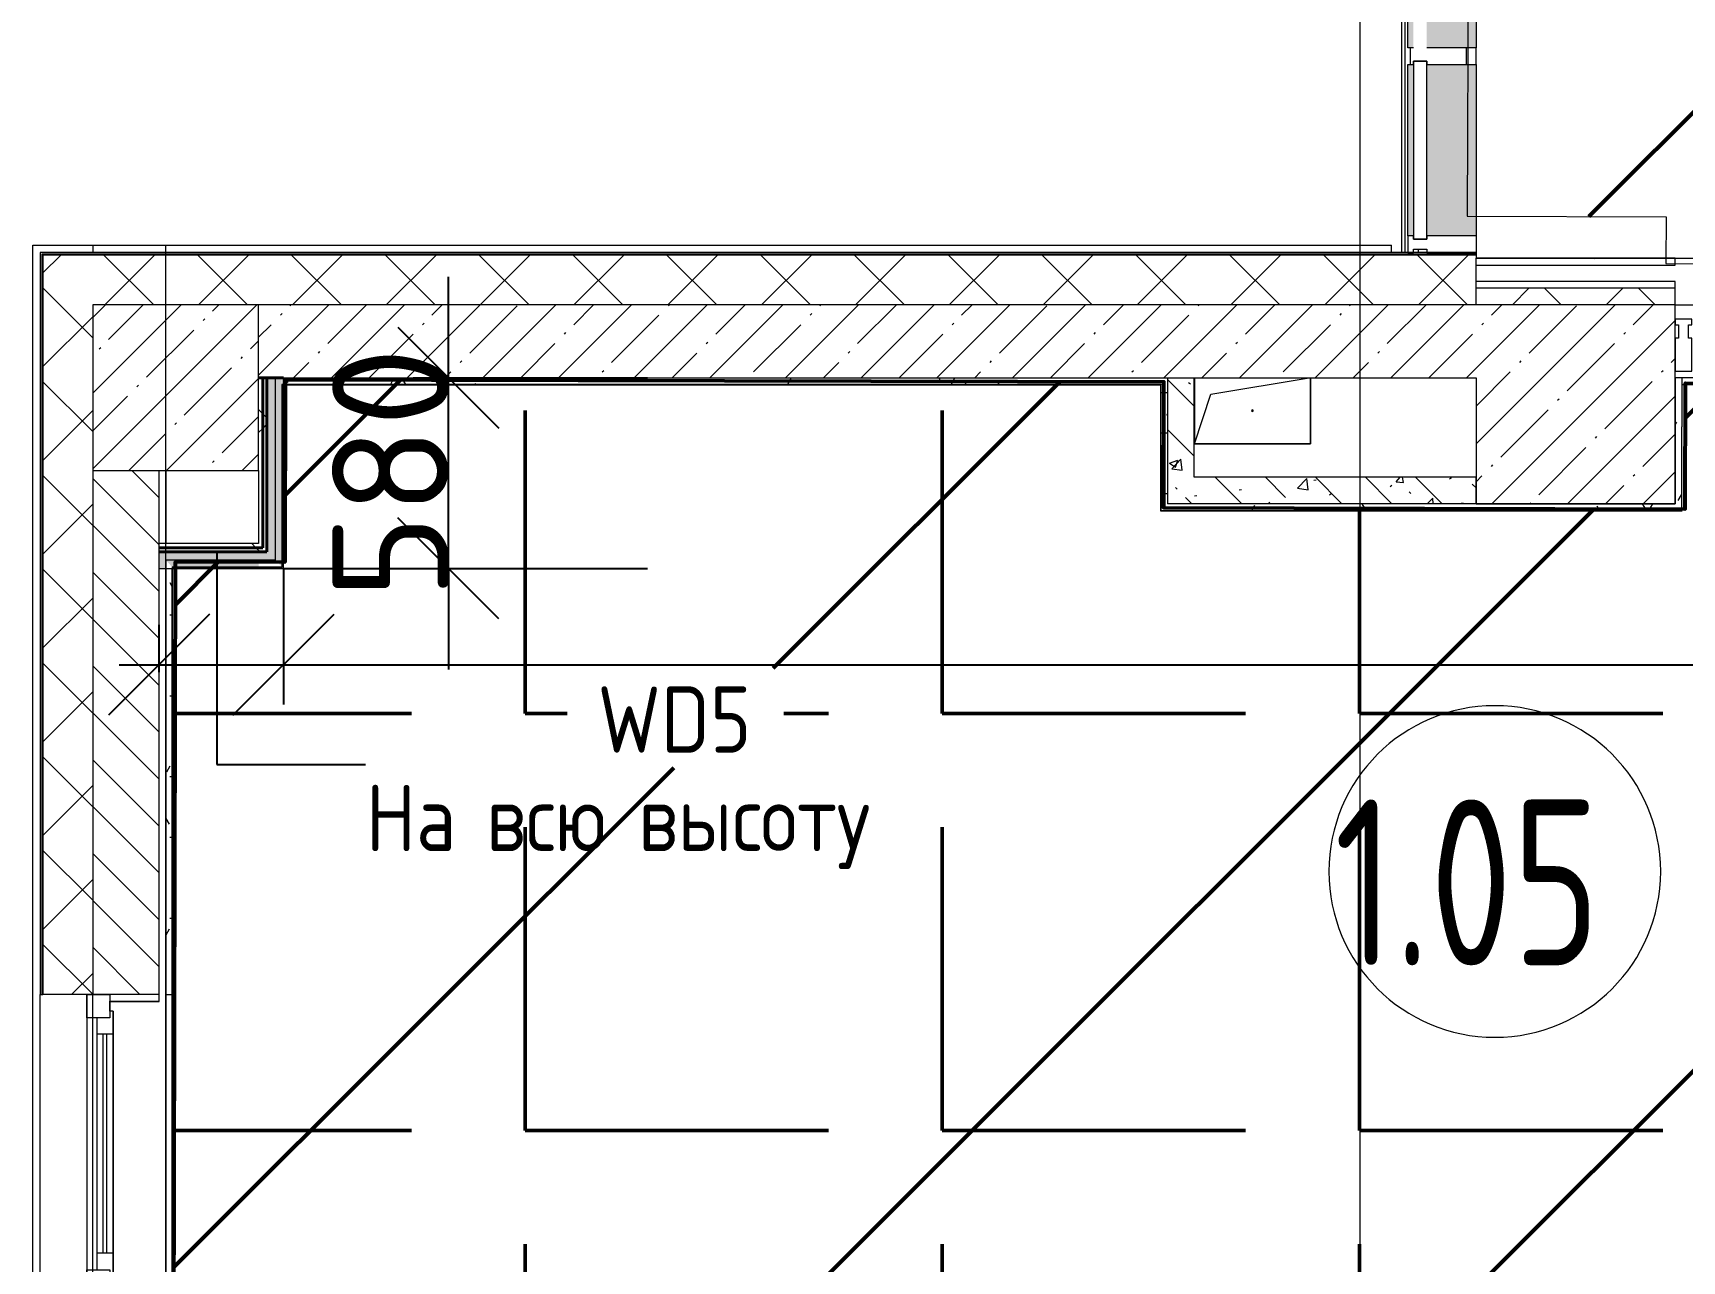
# Model space of a CAD drawing. Header units: millimetres. Extents: x -213547 to 415037, y -3642 to 106956.
# Drawn here: x -225 to 4745, y 12180 to 15884 of the extents above; entities that cross this region are included whole.
import ezdxf

# ---------------------------------------------------------------- set-up
doc = ezdxf.new("R2010")
doc.units = ezdxf.units.MM
for name, color, linetype, lineweight in [('1)CF2', 3, 'Continuous', 30), ('10)FK4', 3, 'Continuous', 50), ('1140 Монтаж CF17', 40, 'Continuous', 50), ('5.5) Перег WD5', 3, 'Continuous', 40), ('965 СКБ CF2', 5, 'Continuous', 50), ('A-AREA-BNDY', 7, 'Continuous', 5), ('A-AREA-IDEN', 7, 'Continuous', 9), ('A-FLOR', 7, 'Continuous', 9), ('A-GENM', 7, 'Continuous', 9), ('A-GLAZ', 7, 'Continuous', 9), ('A-GLAZ-1', 7, 'Continuous', 5), ('A-GLAZ-CURT', 7, 'Continuous', 9), ('A-GLAZ-CURT-2', 7, 'Continuous', 20), ('A-GLAZ-CWMG', 7, 'Continuous', 9), ('A-GLAZ-CWMG-1', 7, 'Continuous', 20), ('A-WALL', 7, 'Continuous', 5), ('I-WALL', 7, 'Continuous', 5), ('S-COLS', 7, 'Continuous', 9), ('S-COLS-1', 7, 'Continuous', 5), ('Оси', 7, 'Continuous', 9)]:
    doc.layers.add(name, color=color, linetype=linetype, lineweight=lineweight)
doc.layers.add('A-WALL-1', color=9, linetype='Continuous', lineweight=5, true_color=0x808080)
doc.layers.add('A-WALL-FNSH-1', color=9, linetype='Continuous', lineweight=5, true_color=0x808080)
doc.styles.add('GOST Common_1', font='', dxfattribs={"width": 0.9, "height": 250})
doc.styles.add('ISOCPEUR_1', font='isocpeur.ttf', dxfattribs={"height": 350})
doc.styles.add('ISOCPEUR_4', font='isocpeur.ttf', dxfattribs={"width": 0.9, "height": 1000})
doc.styles.add('СПДС', font='ГОСТ тип А.ttf', dxfattribs={"width": 0.9})
doc.styles.get('GOST Common_1').set_extended_font_data('GOST Common')
doc.dimstyles.new('ISO-2_0_0_9К_Средний_округл2', dxfattribs={"dimscale": 304.8, "dimtxt": 199.196235, "dimasz": 0.492126, "dimexe": 0.393701, "dimexo": 0, "dimgap": 0, "dimtad": 1, "dimdec": 0, "dimrnd": 10, "dimzin": 0, "dimdsep": 46, "dimtxsty": 'ISOCPEUR_1', "dimblk1": 'OBLIQUE', "dimblk2": 'OBLIQUE', "dimsah": 1, "dimcen": 0.09, "dimdle": 0.393701, "dimazin": 0, "dimtfac": 1, "dimtdec": 4, "dimtix": 1, "dimtmove": 0, "dimatfit": 3, "dimfxl": 1, "dimtvp": 1, "dimtolj": 1, "dimtzin": 0, "dimarcsym": 2})
doc.dimstyles.new('ISO-2_0_0_9К_Средний_округл2_1', dxfattribs={"dimscale": 304.8, "dimtxt": 995.981176, "dimasz": 2.46063, "dimexe": 1.968504, "dimexo": 0, "dimgap": 0, "dimtad": 1, "dimdec": 0, "dimrnd": 10, "dimzin": 0, "dimdsep": 46, "dimtxsty": 'ISOCPEUR_4', "dimblk1": 'OBLIQUE', "dimblk2": 'OBLIQUE', "dimsah": 1, "dimcen": 0.09, "dimdle": 1.968504, "dimazin": 0, "dimtfac": 1, "dimtdec": 4, "dimtix": 1, "dimtmove": 0, "dimatfit": 3, "dimfxl": 1, "dimtvp": 1, "dimtolj": 1, "dimtzin": 0, "dimarcsym": 2})
pattern_1 = [(45, (64.7, -136.06), (-141.4214, 141.4214), []), (135, (64.7, -136.06), (-141.4214, -141.4214), [])]
pattern_2 = [(45, (64.7, -136.06), (-114.0493, 114.0493), []), (45, (178.75, -136.06), (-114.0493, 114.0493), [201.612, -40.322, 6.706, -33.617])]
pattern_3 = [(135, (64.7, -136.06), (-150.8683, -150.8683), [213.36, -35.56, 7.112, -35.56]), (135, (64.7, 14.71), (-150.8683, -150.8683), []), (50, (64.7, -136.06), (255.0577, -22.3145), [26.67, -293.37]), (355, (64.7, -136.06), (-49.3404, 267.479), [21.336, -234.696]), (100.451, (85.96, -137.92), (205.7195, 245.1636), [22.666, -249.326]), (46.184, (64.7, -64.94), (379.511, -58.86), [40.005, -440.055]), (96.636, (96.33, -69.85), (332.363, 346.399), [33.999, -373.989]), (351.184, (64.7, -64.94), (332.367, 346.395), [32.004, -352.044]), (21, (100.26, -82.72), (212.2602, -143.171), [26.67, -293.37]), (326, (100.26, -82.72), (86.5224, 257.8632), [21.336, -234.696]), (71.451, (117.95, -94.65), (298.784, 114.69), [22.666, -249.326]), (37.5, (64.7, -136.06), (4.32385, 118.3775), [6.706, -225.146, 6.706, -231.546, -235.585]), (37.5, (64.7, -136.06), (4.32385, 118.3775), [-470.103, 6.706, -228.879]), (7.5, (64.7, -136.06), (93.5476, 140.2533), [6.706, -129.134, 6.706, -219.812, -89.789]), (7.5, (64.7, -136.06), (93.5476, 140.2533), [-362.356, 6.706, -83.083]), (327.5, (-14.6, -136.06), (189.82734, -8.0202), [6.706, -82.194, 6.706, -270.662, -368.046]), (327.5, (-14.6, -136.06), (189.82734, -8.0202), [-366.268, 6.706, -361.34]), (317.5, (-50.16, -136.06), (207.3811, 35.5976), [6.706, -108.864, 6.706, -177.495, -261.366]), (317.5, (-50.16, -136.06), (207.3811, 35.5976), [-299.771, 6.706, -254.66])]
pattern_4 = [(0, (64.7, -136.06), (243.84, 60.96), [20.117, -162.763, 20.117, -162.763, -975.36]), (0, (64.7, -136.06), (243.84, 60.96), [-365.76, 20.117, -345.643, 20.117, -162.763, -426.72]), (0, (64.7, -136.06), (243.84, 60.96), [-914.4, 20.117, -101.803, 20.117, -284.683]), (120, (156.14, -105.58), (-174.7129, 180.69163), [20.117, -162.763, 20.117, -162.763, -975.36]), (120, (156.14, -105.58), (-174.7129, 180.69163), [-365.76, 20.117, -345.643, 20.117, -162.763, -426.72]), (120, (156.14, -105.58), (-174.7129, 180.69163), [-914.4, 20.117, -101.803, 20.117, -284.683]), (240, (186.62, 16.34), (-69.1271, -241.65163), [20.117, -162.763, 20.117, -162.763, -975.36]), (240, (186.62, 16.34), (-69.1271, -241.65163), [-365.76, 20.117, -345.643, 20.117, -162.763, -426.72]), (240, (186.62, 16.34), (-69.1271, -241.65163), [-914.4, 20.117, -101.803, 20.117, -284.683])]
pattern_5 = [(45, (64.7, -136.06), (-212.132, 212.132), []), (135, (64.7, -136.06), (-212.132, -212.132), [])]

# ---------------------------------------------------------------- blocks, each defined once
blk = doc.blocks.new('Системная панель - Стекло - 40мм-23998915-Объем проектирования 1 этажа')
at = {"layer": 'A-GLAZ-CURT-2'}
for p, q in [((268.5, 40), (-268.5, 40)), ((-268.5, 40), (-268.5, 0)), ((-268.5, 0), (268.5, 0)), ((268.5, 0), (268.5, 40))]:
    blk.add_line(p, q, dxfattribs=at)
blk = doc.blocks.new('Прямоугольный импост - Импост структурный с накладкой - 190мм-23188488-Объем проектирования 1 этажа')
at = {"layer": 'A-GLAZ-CWMG-1'}
for p, q in [((-50, 0), (-50, 17)), ((-50, 17), (0, 17)), ((-40, 0), (-50, 0)), ((-40, -40), (-40, 0)), ((0, 0), (-10, 0)), ((-10, 0), (-10, -40)), ((0, 17), (0, 0)), ((-50, -190), (-50, -40)), ((-50, -40), (-40, -40)), ((-10, -40), (0, -40)), ((0, -40), (0, -190)), ((0, -190), (-50, -190))]:
    blk.add_line(p, q, dxfattribs=at)
blk = doc.blocks.new('Прямоугольный импост - Импост структурный с накладкой - 190мм-23190188-Объем проектирования 1 этажа')
at = {"layer": 'A-GLAZ-CWMG'}
for points in [[(3861.1, 15408.1), (3871.1, 15408.1), (3871.1, 15925.1), (3854.1, 15925.1), (3854.1, 15408.1)], [(4031.1, 15408.1), (4061.1, 15408.1), (4060, 15925.1), (3911.1, 15925.1), (3911.1, 15408.1), (4006.1, 15408.1)]]:
    blk.add_hatch(color=256, dxfattribs=at).paths.add_polyline_path(points)
for p, q in [((3854.1, 15925.1), (3861.1, 15925.1)), ((3854.1, 15408.1), (3854.1, 15925.1)), ((4031.1, 15925.1), (4061.1, 15925.1)), ((4061.1, 15408.1), (4061.1, 15925.1))]:
    blk.add_line(p, q, dxfattribs=at)
blk = doc.blocks.new('BSC_Колонна _Прямоугольная - 500х500-V52-Объем проектирования 1 этажа')
at = {"layer": 'S-COLS-1'}
h = blk.add_hatch(dxfattribs=at)
h.set_pattern_fill('FP_78', color=256, style=0, pattern_type=2)
h.set_pattern_definition([(45, (-140, -14950), (-114.0493, 114.0493), []), (45, (-25.95, -14950), (-114.0493, 114.0493), [201.612, -40.322, 6.706, -33.617])])
h.paths.add_polyline_path([(-250, -250), (250, -250), (250, 250), (-250, 250), (-250, -117.5)])
for p, q in [((250, 250), (-250, 250)), ((-250, 250), (-250, -250)), ((250, -250), (250, 250)), ((-250, -250), (250, -250))]:
    blk.add_line(p, q, dxfattribs=at)
blk = doc.blocks.new('120_Окно_СКБ_1Ст - 120_Окно_СКБ_1Ст 900х2500_h_-20664874-Объем проектирования 1 этажа')
at = {"layer": 'A-GLAZ'}
for p, q in [((-450, -127), (-450, -57)), ((-450, -57), (-380, -57)), ((-380, -57), (-380, -127)), ((380, -87), (-380, -87)), ((-380, -87), (-380, -127)), ((-330, -137), (-330, -87)), ((330, -137), (330, -87)), ((380, -127), (380, -57)), ((380, -57), (450, -57)), ((380, -127), (380, -87)), ((450, -57), (450, -127)), ((-380, -127), (-450, -127)), ((-380, -127), (-400, -127)), ((-400, -127), (-400, -137)), ((-400, -137), (400, -137)), ((400, -137), (-400, -137)), ((450, -127), (380, -127)), ((400, -127), (380, -127)), ((400, -137), (400, -127))]:
    blk.add_line(p, q, dxfattribs=at)
at = {"layer": 'A-GLAZ-1'}
for p, q in [((450, -57), (-450, -57)), ((-430, -127), (-400, -127)), ((-330, -107), (330, -107)), ((330, -117), (-330, -117)), ((400, -127), (430, -127))]:
    blk.add_line(p, q, dxfattribs=at)
blk = doc.blocks.new('Прямоугольный импост - Импост структурный с накладкой - 190мм-23190275-Объем проектирования 1 этажа')
at = {"layer": 'A-GLAZ-CWMG'}
for points in [[(3854.1, 15975.1), (3871.1, 15975.1), (3871.1, 16750.1), (3854.1, 16750.1), (3854.1, 15982.1)], [(3911.1, 16073.1), (3910, 16750.1), (3871.1, 16750.1), (3871.1, 16073.1), (3910, 16073.1)], [(4061.1, 15975.1), (4060, 16750.1), (3911.1, 16750.1), (3911.1, 15975.1), (4060, 15975.1)]]:
    blk.add_hatch(color=256, dxfattribs=at).paths.add_polyline_path(points)
for p, q in [((3854.1, 15975.1), (3854.1, 16750.1)), ((3871.1, 16073.1), (3871.1, 16750.1)), ((3911.1, 16073.1), (3911.1, 16750.1)), ((4061.1, 15975.1), (4061.1, 16750.1)), ((3861.1, 15975.1), (3854.1, 15975.1)), ((4061.1, 15975.1), (4031.1, 15975.1))]:
    blk.add_line(p, q, dxfattribs=at)
blk = doc.blocks.new('GM_Отверстие прямоугольное _в плите_ - Отверстие-21956320-Объем проектирования 1 этажа')
at = {"layer": 'A-GENM'}
for p, q in [((-175, -100), (-175, 99.5)), ((-175, 99.5), (-175, -100)), ((-175, -100), (-125, 50)), ((-125, 50), (170.8, 99.3)), ((175, 99.3), (175, -100)), ((175, -100), (175, 99.3)), ((175, -100), (-175, -100)), ((-175, -100), (175, -100))]:
    blk.add_line(p, q, dxfattribs=at)
for start, end in [(360, 180), (180, 360)]:
    blk.add_arc((0, 0), 2.5, start, end, dxfattribs=at)
blk = doc.blocks.new('Прямоугольный импост - Импост структурный с накладкой - 170мм-23186685-Объем проектирования 1 этажа')
at = {"layer": 'A-GLAZ-CWMG'}
for p, q in [((3836.1, 15358.1), (3836.1, 16073.1)), ((3846.1, 15358.1), (3846.1, 16073.1)), ((3886.1, 15358.1), (3886.1, 15368.1)), ((3846.1, 15358.1), (3836.1, 15358.1)), ((3854.1, 15358.1), (3846.1, 15358.1)), ((3886.1, 15358.1), (3871.1, 15358.1)), ((3911.1, 15358.1), (3886.1, 15358.1))]:
    blk.add_line(p, q, dxfattribs=at)
blk = doc.blocks.new('Прямоугольный импост - Импост структурный с накладкой - 170мм-22968247-Объем проектирования 1 этажа')
at = {"layer": 'A-GLAZ-CWMG-1'}
for p, q in [((-25, 0), (-25, 10)), ((-25, 10), (25, 10)), ((25, 0), (15, 0)), ((15, 0), (15, -40)), ((25, 10), (25, 0)), ((-25, -160), (-25, -40)), ((15, -40), (25, -40)), ((25, -40), (25, -160)), ((25, -160), (-25, -160))]:
    blk.add_line(p, q, dxfattribs=at)
blk = doc.blocks.new('Прямоугольный импост - Импост структурный с накладкой - 170мм-23186686-Объем проектирования 1 этажа')
at = {"layer": 'A-GLAZ-CWMG'}
blk.add_line((3886.1, 15358.1), (3871.1, 15358.1), dxfattribs=at)
blk = doc.blocks.new('Прямоугольный импост - Импост структурный с накладкой - 160мм-23997280-Объем проектирования 1 этажа')
at = {"layer": 'A-GLAZ-CWMG-1'}
for p, q in [((0, 140), (-50, 140)), ((-50, 140), (-50, 40)), ((0, 40), (0, 140)), ((-50, 40), (-40, 40)), ((-40, 0), (-50, 0)), ((-50, 0), (-50, -17)), ((-40, 40), (-40, 0)), ((-10, 0), (-10, 40)), ((-10, 40), (0, 40)), ((0, 0), (-10, 0)), ((0, -17), (0, 0)), ((-50, -17), (0, -17))]:
    blk.add_line(p, q, dxfattribs=at)
blk = doc.blocks.new('Марка_Помещения - Номер-25198446-Объем проектирования 1 этажа')
at = {"layer": 'A-AREA-IDEN'}
for start, end in [(360, 180), (180, 360)]:
    blk.add_arc((0, 0), 2.5, start, end, dxfattribs=at)
blk = doc.blocks.new('_Oblique')
at = {"color": 0, "linetype": 'ByBlock', "lineweight": -2}
blk.add_line((-0.5, -0.5), (0.5, 0.5), dxfattribs=at)
blk = doc.blocks.new('*D2014')
at = {"layer": '5.5) Перег WD5', "color": 0, "lineweight": -2, "transparency": 16777216}
for p, q in [((1026.8, 14843.9), (1026.8, 15148.7)), ((920.8, 14843.9), (1626.8, 14843.9)), ((1026.8, 14268.9), (1026.8, 14843.9)), ((529.7, 14268.9), (1626.8, 14268.9)), ((1026.8, 14268.9), (1026.8, 13964.1))]:
    blk.add_line(p, q, dxfattribs=at)
at = {"layer": 'Defpoints', "color": 0, "transparency": 16777216}
for p in [(920.8, 14843.9), (1026.8, 14843.9), (529.7, 14268.9)]:
    blk.add_point(p, dxfattribs=at)
at = {"layer": '5.5) Перег WD5', "color": 0, "lineweight": -2, "transparency": 16777216, "xscale": 304.8, "yscale": 304.8, "zscale": 304.8}
for p, rotation in [((1026.8, 14843.9), 270), ((1026.8, 14268.9), 90)]:
    blk.add_blockref('_Oblique', p, dxfattribs=dict(at, rotation=rotation))
at = {"layer": '5.5) Перег WD5', "color": 0, "lineweight": 25, "transparency": 16777216, "insert": (851.8, 14556.4), "char_height": 350, "width": 455.087, "attachment_point": 5, "rotation": 90, "style": 'ISOCPEUR_1'}
blk.add_mtext('\\A1;580', dxfattribs=at)
blk = doc.blocks.new('*D2015')
at = {"layer": '5.5) Перег WD5', "color": 0, "lineweight": -2, "transparency": 16777216}
for p, q in [((529.7, 14268.9), (529.7, 13858.4)), ((154.7, 13956.5), (154.7, 14098.4)), ((34.7, 13978.4), (529.7, 13978.4)), ((529.7, 13978.4), (53078.3, 13978.4))]:
    blk.add_line(p, q, dxfattribs=at)
at = {"layer": 'Defpoints', "color": 0, "transparency": 16777216}
for p in [(529.7, 14268.9), (529.7, 13978.4), (154.7, 13956.5)]:
    blk.add_point(p, dxfattribs=at)
at = {"layer": '5.5) Перег WD5', "color": 0, "lineweight": -2, "transparency": 16777216, "xscale": 304.8, "yscale": 304.8, "zscale": 304.8, "rotation": 180}
blk.add_blockref('_Oblique', (154.7, 13978.4), dxfattribs=at)
at = {"layer": '5.5) Перег WD5', "color": 0, "lineweight": -2, "transparency": 16777216, "xscale": 304.8, "yscale": 304.8, "zscale": 304.8}
blk.add_blockref('_Oblique', (529.7, 13978.4), dxfattribs=at)
at = {"layer": '5.5) Перег WD5', "color": 0, "lineweight": 25, "transparency": 16777216, "insert": (52518.3, 14445.1), "char_height": 350, "width": 455.087, "attachment_point": 1, "line_spacing_factor": 1.149209, "style": 'ISOCPEUR_1'}
blk.add_mtext('\\A1;380', dxfattribs=at)

msp = doc.modelspace()

# ---------------------------------------------------------------- hatches: boundary and pattern name
at = {"layer": '1)CF2'}
h = msp.add_hatch(dxfattribs=at)
h.set_pattern_fill('ANSI31', color=256, scale=220)
h.paths.add_polyline_path([(6617.7, 19896.9), (6617.7, 20445.9), (6617.7, 20490.9), (6617.7, 20588.9), (6584.7, 20588.9), (5659.7, 20588.9), (5609.7, 20588.9), (4174.7, 20588.9), (4125.8, 20588.9), (4125.8, 19814.1), (4125.8, 19014.1), (4125.8, 18839.1), (4125.8, 18789.1), (4125.8, 18460), (4725.3, 18458.6), (4725, 18334.1), (4745.7, 18334.1), (4745.7, 18313.9), (6614, 18313.9), (6615.3, 18878.9), (6615.4, 18923.9)])
h.paths.add_polyline_path([(6614, 18313.9), (4745.7, 18313.9), (4745.7, 17713.9), (6612.6, 17713.9)])
h.paths.add_polyline_path([(6611.9, 17445.9), (6612.1, 17490.9), (6612.6, 17713.9), (4745.7, 17713.9), (4745.7, 17692.9), (4125.8, 17692.9), (4125.8, 17639.1), (4125.8, 17589.1), (4125.8, 17414.1), (4125.8, 16614.1), (4125.8, 15839.1), (4124.7, 15789.1), (4125.8, 15789.1), (4125.8, 15330.8), (4697, 15329.5), (4696.7, 15204.9), (4724.7, 15204.9), (6206.7, 15204.2), (6207, 15325.9), (6607, 15325), (6607.3, 15477.5), (6608.3, 15878.9), (6134.7, 15878.9), (6134.7, 15923.9), (6608.4, 15923.9)])
h.paths.add_polyline_path([(4725.3, 18458.6), (4125.8, 18460), (4125.8, 18334.3), (4193.5, 18334.1), (4725, 18334.1)], flags=17)
at = {"layer": '10)FK4'}
h = msp.add_hatch(dxfattribs=at)
h.set_pattern_fill('ANSI31', color=1, scale=444)
h.paths.add_polyline_path([(6612.2, 14163.8), (6212.2, 14164.7), (6213.7, 14824.7), (4755.7, 14828.1), (4754.8, 14448.1), (3182.8, 14451.8), (3183.7, 14831.8), (535.7, 14838), (534.4, 14288), (204.4, 14288.8), (197.9, 11500.8), (4147.9, 11491.5), (4146.7, 10991.5), (6304.7, 10986.5), (6305.4, 11286.5), (6605.4, 11285.8)])
h.paths.add_polyline_path([(1385.1, 13667.6), (1385.1, 13967.6), (2038.3, 13967.6), (2038.3, 13667.6)], flags=16)
at = {"layer": '1140 Монтаж CF17'}
h = msp.add_hatch(dxfattribs=at)
h.set_pattern_fill('ANGLE', color=256, scale=180)
h.set_pattern_definition([(0, (0, 0), (0, 1257.3), [914.4, -342.9]), (90, (0, 0), (-1257.3, 8e-14), [914.4, -342.9])])
h.paths.add_polyline_path([(6612.2, 14163.8), (6212.2, 14164.7), (6213.7, 14824.7), (4755.7, 14828.1), (4754.8, 14448.1), (3182.8, 14451.8), (3183.7, 14831.8), (535.7, 14838), (534.4, 14288), (204.4, 14288.8), (197.9, 11500.8), (4147.9, 11491.5), (4146.7, 10991.5), (6304.7, 10986.5), (6305.4, 11286.5), (6605.4, 11285.8)])
h.paths.add_polyline_path([(1385.1, 13667.6), (1385.1, 13967.6), (2038.3, 13967.6), (2038.3, 13667.6)], flags=16)
at = {"layer": '965 СКБ CF2'}
h = msp.add_hatch(dxfattribs=at)
h.set_pattern_fill('ANSI31', color=256, scale=220)
h.paths.add_polyline_path([(6617.7, 19896.9), (6617.7, 20445.9), (6617.7, 20490.9), (6617.7, 20588.9), (6584.7, 20588.9), (5659.7, 20588.9), (5609.7, 20588.9), (4174.7, 20588.9), (4125.8, 20588.9), (4125.8, 19814.1), (4125.8, 19014.1), (4125.8, 18839.1), (4125.8, 18789.1), (4125.8, 18460), (4725.3, 18458.6), (4725, 18334.1), (4745.7, 18334.1), (4745.7, 18313.9), (6614, 18313.9), (6615.3, 18878.9), (6615.4, 18923.9)])
h.paths.add_polyline_path([(6614, 18313.9), (4745.7, 18313.9), (4745.7, 17713.9), (6612.6, 17713.9)])
h.paths.add_polyline_path([(6611.9, 17445.9), (6612.1, 17490.9), (6612.6, 17713.9), (4745.7, 17713.9), (4745.7, 17692.9), (4125.8, 17692.9), (4125.8, 17639.1), (4125.8, 17589.1), (4125.8, 17414.1), (4125.8, 16614.1), (4125.8, 15839.1), (4124.7, 15789.1), (4125.8, 15789.1), (4125.8, 15330.8), (4697, 15329.5), (4696.7, 15204.9), (4724.7, 15204.9), (6206.7, 15204.2), (6207, 15325.9), (6607, 15325), (6607.3, 15477.5), (6608.3, 15878.9), (6134.7, 15878.9), (6134.7, 15923.9), (6608.4, 15923.9)])
h.paths.add_polyline_path([(4725.3, 18458.6), (4125.8, 18460), (4125.8, 18334.3), (4193.5, 18334.1), (4725, 18334.1)], flags=17)
at = {"layer": 'A-WALL'}
h = msp.add_hatch(dxfattribs=at)
h.set_pattern_fill('FP_24', color=256, style=0, pattern_type=2)
h.set_pattern_definition(pattern_1)
h.paths.add_polyline_path([(-195.3, -236.1), (-45.3, -236.1), (-45.3, 3533.9), (-195.3, 3533.9), (-195.3, -230.2)])
h.paths.add_polyline_path([(-45.3, 5083.9), (-45.3, 5483.9), (-195.3, 5483.9), (-195.3, 5083.9), (-73.3, 5083.9)])
h.paths.add_polyline_path([(-45.3, 7183.9), (-45.3, 8383.9), (-195.3, 8383.9), (-195.3, 7183.9)])
h.paths.add_polyline_path([(-195.3, 10683.9), (-45.3, 10683.9), (-45.3, 12083.9), (-195.3, 12083.9), (-195.3, 10721.5)])
h.paths.add_polyline_path([(-89.6, 12983.9), (-45.3, 12983.9), (-45.9, 15213.9), (-195.3, 15213.9), (-195.3, 12983.9)])
h = msp.add_hatch(dxfattribs=at)
h.set_pattern_fill('FP_24', color=256, style=0, pattern_type=2)
h.set_pattern_definition(pattern_1)
h.paths.add_polyline_path([(3974.7, 15063.9), (4124.7, 15063.9), (4124.7, 15213.9), (-45.3, 15213.9), (-45.3, 15063.9), (3950.8, 15063.9)])
h = msp.add_hatch(dxfattribs=at)
h.set_pattern_fill('FP_2', color=256, style=0, pattern_type=2)
h.set_pattern_definition([(135, (64.7, -136.06), (-70.7107, -70.7107), [])])
h.paths.add_polyline_path([(-45.3, 7763.9), (154.7, 7763.9), (154.7, 8383.9), (-45.3, 8383.9), (-45.3, 8336.5)])
h.paths.add_polyline_path([(-0.2, 10683.9), (154.7, 10683.9), (154.7, 10763.9), (-45.3, 10763.9), (-45.3, 10683.9)])
h.paths.add_polyline_path([(154.7, 11263.9), (154.7, 12083.9), (-45.3, 12083.9), (-45.3, 11263.9), (120.4, 11263.9)])
h.paths.add_polyline_path([(154.7, 12983.9), (154.7, 14563.9), (-45.3, 14563.9), (-45.3, 12983.9), (66.8, 12983.9)])
at = {"layer": 'I-WALL'}
h = msp.add_hatch(dxfattribs=at)
h.set_pattern_fill('FP_191', color=256, style=0, pattern_type=2)
h.set_pattern_definition(pattern_4)
h.paths.add_polyline_path([(4383.8, 15183.9), (4724.7, 15183.9), (4724.7, 15203.9), (4124.7, 15203.9), (4124.7, 15183.9), (4141.4, 15183.9)])
h = msp.add_hatch(dxfattribs=at)
h.set_pattern_fill('FP_24', color=256, style=0, pattern_type=2)
h.set_pattern_definition(pattern_1)
h.paths.add_polyline_path([(4724.7, 15063.9), (4724.7, 15113.9), (4124.7, 15113.9), (4124.7, 15063.9), (4383.8, 15063.9)])
h = msp.add_hatch(dxfattribs=at)
h.set_pattern_fill('FP_1', color=256, style=0, pattern_type=2)
h.set_pattern_definition(pattern_2)
h.paths.add_polyline_path([(4124.7, 14843.9), (4124.7, 15063.9), (454.7, 15063.9), (454.7, 14843.9), (4124, 14843.9)])
h = msp.add_hatch(dxfattribs=at)
h.set_pattern_fill('FP_192', color=256, style=0, pattern_type=2)
h.set_pattern_definition(pattern_5)
h.paths.add_polyline_path([(467.2, 14331.4), (467.2, 14843.9), (454.7, 14843.9), (454.7, 14331.4)])
h = msp.add_hatch(dxfattribs=at)
h.set_pattern_fill('FP_192', color=256, style=0, pattern_type=2)
h.set_pattern_definition(pattern_5)
h.paths.add_polyline_path([(479.7, 14318.9), (479.7, 14843.9), (467.2, 14843.9), (467.2, 14318.9)])
for points in [[(529.7, 14268.9), (527.8, 14823.9), (524.7, 14823.9), (524.7, 14843.9), (479.7, 14843.9), (479.7, 14293.9), (504.7, 14293.9), (524.7, 14273.9), (479.7, 14273.9), (479.7, 14268.9), (524.7, 14268.9)], [(454.7, 14268.9), (479.7, 14271.1), (478.5, 14273.9), (454.7, 14273.9), (454.7, 14293.9), (479.7, 14293.9), (479.7, 14318.9), (154.7, 14318.9), (154.7, 14268.9), (174.7, 14268.9), (174.7, 14293.9), (194.7, 14272.9), (194.7, 14268.9), (446.8, 14268.9)]]:
    msp.add_hatch(color=256, dxfattribs=at).paths.add_polyline_path(points)
h = msp.add_hatch(dxfattribs=at)
h.set_pattern_fill('FP_191', color=256, style=0, pattern_type=2)
h.set_pattern_definition(pattern_4)
h.paths.add_polyline_path([(3194.7, 14843.9), (524.7, 14843.9), (524.7, 14823.9), (3174.7, 14824.9)])
h.paths.add_polyline_path([(3174.7, 14823.9), (3194.7, 14823.9), (3194.7, 14843.9)])
h = msp.add_hatch(dxfattribs=at)
h.set_pattern_fill('FP_191', color=256, style=0, pattern_type=2)
h.set_pattern_definition(pattern_4)
h.paths.add_polyline_path([(3174.7, 14443.9), (3194.7, 14445.2), (3194.7, 14823.9), (3174.7, 14823.9), (3174.7, 14463.9)])
h = msp.add_hatch(dxfattribs=at)
h.set_pattern_fill('FP_41', color=256, style=0, pattern_type=2)
h.set_pattern_definition(pattern_3)
h.paths.add_polyline_path([(3194.7, 14463.9), (3274.7, 14463.9), (3274.7, 14843.9), (3194.7, 14843.9), (3194.7, 14696.4)])
h = msp.add_hatch(dxfattribs=at)
h.set_pattern_fill('FP_191', color=256, style=0, pattern_type=2)
h.set_pattern_definition(pattern_4)
h.paths.add_polyline_path([(4744.7, 14463.9), (4744.7, 14822.9), (4724.7, 14823.9), (4724.7, 14463.9)])
h = msp.add_hatch(dxfattribs=at)
h.set_pattern_fill('FP_41', color=256, style=0, pattern_type=2)
h.set_pattern_definition(pattern_3)
h.paths.add_polyline_path([(3949.9, 14463.9), (4124.7, 14463.9), (4124.7, 14543.9), (3274.7, 14543.9), (3274.7, 14463.9), (3868, 14463.9)])
h = msp.add_hatch(dxfattribs=at)
h.set_pattern_fill('FP_191', color=256, style=0, pattern_type=2)
h.set_pattern_definition(pattern_4)
h.paths.add_polyline_path([(4381.3, 14443.9), (4744.7, 14443.9), (4744.7, 14463.9), (3194.7, 14463.9), (3194.7, 14443.9), (4370.1, 14443.9)])
h = msp.add_hatch(dxfattribs=at)
h.set_pattern_fill('FP_192', color=256, style=0, pattern_type=2)
h.set_pattern_definition(pattern_5)
h.paths.add_polyline_path([(194.7, 14331.4), (454.7, 14331.4), (454.7, 14343.9), (154.7, 14343.9), (154.7, 14331.4), (174.7, 14331.4)])
h = msp.add_hatch(dxfattribs=at)
h.set_pattern_fill('FP_192', color=256, style=0, pattern_type=2)
h.set_pattern_definition(pattern_5)
h.paths.add_polyline_path([(194.7, 14318.9), (467.2, 14318.9), (467.2, 14331.4), (154.7, 14331.4), (154.7, 14318.9), (174.7, 14318.9)])
h = msp.add_hatch(dxfattribs=at)
h.set_pattern_fill('FP_191', color=256, style=0, pattern_type=2)
h.set_pattern_definition(pattern_4)
h.paths.add_polyline_path([(174.7, 11483.9), (194.7, 11483.9), (194.7, 12083.9), (174.7, 12083.9), (174.7, 11516.5)])
h.paths.add_polyline_path([(194.7, 12983.9), (194.7, 14272.9), (174.7, 14293.9), (174.7, 12983.9)])
at = {"layer": 'S-COLS-1'}
h = msp.add_hatch(dxfattribs=at)
h.set_pattern_fill('FP_1', color=256, style=0, pattern_type=2)
h.set_pattern_definition(pattern_2)
h.paths.add_polyline_path([(4124.7, 14463.9), (4724.7, 14463.9), (4724.7, 15063.9), (4124.7, 15063.9), (4124.7, 14696.4)])

# ---------------------------------------------------------------- linework, layer by layer
at = {"layer": '10)FK4', "flags": 128}
for points in [[(6611.4, 14163.8), (6211.4, 14164.7), (6212.9, 14824.7), (4754.9, 14828.1), (4754, 14448.1), (3182, 14451.8), (3182.9, 14831.8), (534.9, 14838), (533.7, 14288), (203.7, 14288.8), (197.1, 11500.8), (4147.1, 11491.5), (4145.9, 10991.5), (6303.9, 10986.5), (6304.6, 11286.5), (6604.6, 11285.8)], [(6612.2, 14163.8), (6212.2, 14164.7), (6213.7, 14824.7), (4755.7, 14828.1), (4754.8, 14448.1), (3182.8, 14451.8), (3183.7, 14831.8), (535.7, 14838), (534.4, 14288), (204.4, 14288.8), (197.9, 11500.8), (4147.9, 11491.5), (4146.7, 10991.5), (6304.7, 10986.5), (6305.4, 11286.5), (6605.4, 11285.8)]]:
    msp.add_lwpolyline(points, close=True, dxfattribs=at)
at = {"layer": '5.5) Перег WD5'}
for p, q in [((529.7, 14843.9), (454.7, 14843.9)), ((467.2, 14331.4), (467.2, 14843.9)), ((479.7, 14318.9), (479.7, 14843.9)), ((154.7, 14331.4), (467.2, 14331.4)), ((154.7, 14318.9), (479.7, 14318.9))]:
    msp.add_line(p, q, dxfattribs=at)
at = {"layer": '5.5) Перег WD5', "color": 18, "lineweight": 25, "true_color": 0x000000}
for p, q in [((328.5, 14315.4), (328.5, 13677.3)), ((328.5, 13677.3), (777.3, 13677.3))]:
    msp.add_line(p, q, dxfattribs=at)
at = {"layer": 'A-AREA-BNDY', "flags": 128}
msp.add_lwpolyline([(4697, 15329.5), (4696.6, 15188.5), (6196.6, 15185), (6206.6, 15184.9), (6207, 15324.9), (6212, 15324.9), (6212, 15325.9), (6607, 15325), (6619.6, 20726), (4119.9, 20731.9), (4110.5, 18460.1), (4725.3, 18458.6), (4723.8, 17817.4), (4107.8, 17818.9), (4097.4, 15330.9)], close=True, dxfattribs=at)
at = {"layer": 'A-FLOR'}
for p, q in [((4124.7, 15789.1), (4124.7, 15839.1)), ((4124.7, 15221.9), (4124.7, 15204.9)), ((6617.7, 15203.9), (4124.7, 15203.9)), ((4124.7, 15133.9), (4124.7, 15183.9)), ((529.7, 14823.9), (3173.7, 14823.9)), ((3174.7, 14823.9), (3174.7, 14443.9)), ((4744.7, 14823.9), (6203.7, 14823.9)), ((4744.7, 14443.9), (4744.7, 14696.4)), ((3174.7, 14443.9), (4744.7, 14443.9)), ((194.7, 11483.9), (194.7, 14268.9))]:
    msp.add_line(p, q, dxfattribs=at)
at = {"layer": 'A-WALL'}
for p, q in [((-225.3, 7068.9), (-225.3, 15243.9)), ((-225.3, 15243.9), (3869.7, 15243.9)), ((-198.3, 15216.9), (-198.3, 12983.9)), ((4124.7, 15216.9), (-198.3, 15216.9)), ((-195.3, 15213.9), (-195.3, 12983.9)), ((4124.7, 15213.9), (-195.3, 15213.9)), ((-45.3, 15243.9), (-45.3, 15221.9)), ((3869.7, 15221.6), (3869.7, 15243.9)), ((4724.7, 15113.9), (4124.7, 15113.9)), ((4724.7, 15063.9), (454.7, 15063.9)), ((467.2, 14331.4), (467.2, 14843.9)), ((479.7, 14318.9), (479.7, 14843.9)), ((3174.7, 14823.9), (524.7, 14823.9)), ((524.7, 14823.9), (524.7, 14273.9)), ((4744.7, 14843.9), (4744.7, 14696.4)), ((-45.3, 14563.9), (-45.3, 12983.9)), ((154.7, 14331.4), (467.2, 14331.4)), ((154.7, 14318.9), (479.7, 14318.9)), ((194.7, 14273.9), (524.7, 14273.9)), ((194.7, 14273.9), (194.7, 14268.9)), ((-203.3, 12083.9), (-203.3, 12983.9))]:
    msp.add_line(p, q, dxfattribs=at)
at = {"layer": 'A-WALL-1'}
for p, q in [((4124.7, 15063.9), (4124.7, 15204.9)), ((4124.7, 15183.9), (4724.7, 15183.9)), ((4724.7, 15183.9), (4724.7, 15203.9)), ((4724.7, 15063.9), (4724.7, 15113.9)), ((454.7, 14843.9), (4124.7, 14843.9)), ((504.7, 14843.9), (504.7, 14293.9)), ((529.7, 14268.9), (529.7, 14843.9)), ((3194.7, 14843.9), (3194.7, 14463.9)), ((3274.7, 14543.9), (3274.7, 14843.9)), ((4724.7, 14843.9), (4724.7, 14463.9)), ((4744.7, 14843.9), (4724.7, 14843.9)), ((154.7, 12963.9), (154.7, 14563.9)), ((454.7, 14563.9), (454.7, 14343.9)), ((4124.7, 14543.9), (3274.7, 14543.9)), ((4124.7, 14463.9), (4124.7, 14543.9)), ((4724.7, 14463.9), (3194.7, 14463.9)), ((454.7, 14343.9), (154.7, 14343.9)), ((154.7, 14268.9), (529.7, 14268.9)), ((174.7, 14293.9), (174.7, 12983.9)), ((504.7, 14293.9), (174.7, 14293.9)), ((154.7, 12983.9), (-195.3, 12983.9)), ((6.7, 12983.9), (6.7, 12963.9)), ((174.7, 12983.9), (194.7, 12983.9)), ((6.7, 12963.9), (154.7, 12963.9))]:
    msp.add_line(p, q, dxfattribs=at)
at = {"layer": 'A-WALL-FNSH-1'}
for p, q in [((-203.3, 15221.9), (-203.3, 12983.9)), ((4124.7, 15221.9), (-203.3, 15221.9)), ((4724.7, 15204.9), (4124.7, 15204.9)), ((4724.7, 15203.9), (4724.7, 15204.9)), ((4724.7, 15133.9), (4124.7, 15133.9)), ((4724.7, 15113.9), (4724.7, 15133.9)), ((525.7, 14822.9), (3173.7, 14822.9)), ((525.7, 14272.9), (525.7, 14822.9)), ((3173.7, 14822.9), (3173.7, 14442.9)), ((3173.7, 14442.9), (4745.7, 14442.9)), ((195.7, 14272.9), (525.7, 14272.9)), ((195.7, 11484.9), (195.7, 14272.9)), ((-203.3, 12983.9), (-195.3, 12983.9)), ((6.7, 12963.9), (6.7, 12962.9)), ((6.7, 12962.9), (154.7, 12962.9)), ((154.7, 12962.9), (154.7, 12963.9))]:
    msp.add_line(p, q, dxfattribs=at)
at = {"layer": 'I-WALL'}
for p, q in [((4724.7, 15063.9), (6224.7, 15063.9)), ((6203.7, 14843.9), (4744.7, 14843.9)), ((174.7, 14563.9), (174.7, 14343.9)), ((-45.3, 12083.9), (-45.3, 12983.9)), ((174.7, 12983.9), (174.7, 12083.9))]:
    msp.add_line(p, q, dxfattribs=at)
at = {"layer": 'S-COLS-1'}
for p, q in [((4724.7, 15063.9), (4124.7, 15063.9)), ((4724.7, 14463.9), (4724.7, 15063.9)), ((4124.7, 14843.9), (4124.7, 14463.9)), ((4124.7, 14463.9), (4724.7, 14463.9))]:
    msp.add_line(p, q, dxfattribs=at)
at = {"layer": 'Оси'}
for points in [[(3774.7, -2042.3), (3774.7, 2957.7), (3774.7, 22262), (3774.7, 27262)], [(174.7, -2042.3), (174.7, 2957.7), (174.7, 10243.9), (174.7, 15243.9)]]:
    msp.add_lwpolyline(points, dxfattribs=at)

# ---------------------------------------------------------------- block references
at = {"layer": 'A-AREA-IDEN', "xscale": 199.9999999999999, "yscale": 199.9999999999999, "zscale": 199.9999999999999}
msp.add_blockref('Марка_Помещения - Номер-25198446-Объем проектирования 1 этажа', (4180.9, 13354.8), dxfattribs=at)
at = {"layer": 'A-GENM'}
msp.add_blockref('GM_Отверстие прямоугольное _в плите_ - Отверстие-21956320-Объем проектирования 1 этажа', (3450.4, 14744.6), dxfattribs=at)
at = {"layer": 'A-GLAZ', "color": 3, "rotation": 89.99999999999991}
msp.add_blockref('120_Окно_СКБ_1Ст - 120_Окно_СКБ_1Ст 900х2500_h_-20664874-Объем проектирования 1 этажа', (-120.3, 12533.9), dxfattribs=at)
at = {"layer": 'A-GLAZ-CURT', "rotation": 269.9999999999999}
msp.add_blockref('Системная панель - Стекло - 40мм-23998915-Объем проектирования 1 этажа', (3935.8, 15530.6), dxfattribs=at)
at = {"layer": 'A-GLAZ-CWMG'}
for name in ['Прямоугольный импост - Импост структурный с накладкой - 170мм-23186685-Объем проектирования 1 этажа', 'Прямоугольный импост - Импост структурный с накладкой - 170мм-23186686-Объем проектирования 1 этажа', 'Прямоугольный импост - Импост структурный с накладкой - 190мм-23190275-Объем проектирования 1 этажа', 'Прямоугольный импост - Импост структурный с накладкой - 190мм-23190188-Объем проектирования 1 этажа']:
    msp.add_blockref(name, (64.7, -136.1), dxfattribs=at)
at = {"layer": 'A-GLAZ-CWMG', "extrusion": (0, 0, -1), "rotation": 270.0000000000001}
for name, p in [('Прямоугольный импост - Импост структурный с накладкой - 170мм-22968247-Объем проектирования 1 этажа', (-3935.8, 15814.1)), ('Прямоугольный импост - Импост структурный с накладкой - 190мм-23188488-Объем проектирования 1 этажа', (-3935.8, 15222.1))]:
    msp.add_blockref(name, p, dxfattribs=at)
at = {"layer": 'A-GLAZ-CWMG', "rotation": 180}
msp.add_blockref('Прямоугольный импост - Импост структурный с накладкой - 160мм-23997280-Объем проектирования 1 этажа', (4724.7, 15003.9), dxfattribs=at)
at = {"layer": 'S-COLS'}
msp.add_blockref('BSC_Колонна _Прямоугольная - 500х500-V52-Объем проектирования 1 этажа', (204.7, 14813.9), dxfattribs=at)

# ---------------------------------------------------------------- texts
at = {"layer": '10)FK4', "color": 18, "lineweight": 25, "true_color": 0x000000, "char_height": 200, "width": 79.367, "attachment_point": 1, "style": 'GOST Common_1'}
for insert in [(1075, 13616.4), (1533.4, 13616.4)]:
    msp.add_mtext('\\fGOST Common|b0|i0|c204|p34|;\\W.9; ', dxfattribs=dict(at, insert=insert))
at = {"layer": '5.5) Перег WD5', "color": 18, "true_color": 0x000000, "char_height": 200, "attachment_point": 1, "style": 'GOST Common_1'}
for s, insert, width in [('WD5', (1476, 13913.3), 584.43), ('На', (777.3, 13616.4), 360.759), ('всю', (1140.5, 13616.4), 476.202), ('высоту', (1598.9, 13616.4), 981.265)]:
    msp.add_mtext(s, dxfattribs=dict(at, insert=insert, width=width))
at = {"layer": 'A-AREA-IDEN', "insert": (3697.1, 13572), "char_height": 500, "width": 1212.151, "attachment_point": 1, "style": 'СПДС'}
msp.add_mtext('1.05', dxfattribs=at)

# ---------------------------------------------------------------- dimensions: what is measured, and where the dimension line sits
at = {"layer": '5.5) Перег WD5', "color": 18, "lineweight": 25, "true_color": 0x000000}
dim = msp.add_linear_dim(base=(1026.8, 14843.9), p1=(529.7, 14268.9), p2=(920.8, 14843.9), angle=90, dimstyle='ISO-2_0_0_9К_Средний_округл2_1', override={"dimasz": 1, "dimpost": '<>', "dimtxsty": 'ISOCPEUR_1', "dimfxl": 695.389722}, dxfattribs=at)
dim.commit()
dim.dimension.update_dxf_attribs({"geometry": '*D2014', "text_midpoint": (851.8, 14556.4)})
dim = msp.add_linear_dim(base=(529.7, 13978.4), p1=(154.7, 13956.5), p2=(529.7, 14268.9), dimstyle='ISO-2_0_0_9К_Средний_округл2', override={"dimasz": 1, "dimpost": '<>', "dimtxsty": 'ISOCPEUR_1', "dimfxl": 488.106003}, dxfattribs=at)
dim.commit()
dim.dimension.update_dxf_attribs({"geometry": '*D2015', "text_midpoint": (52745.8, 13978.4), "dimtype": 160})

doc.saveas('drawing.dxf')
